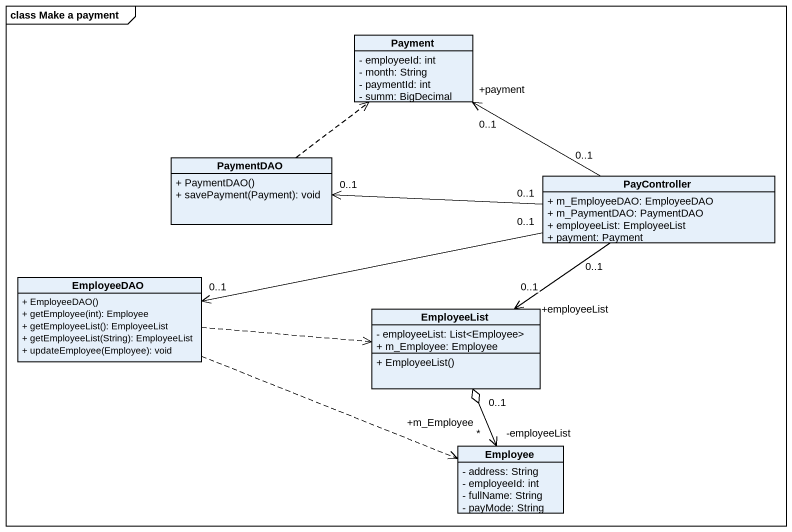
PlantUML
@startuml
mainframe class Make a payment
hide circle
hide empty members
skinparam classAttributeIconSize 0
class Payment {
  - employeeId: int
  - month: String
  - paymentId: int
  - summ: BigDecimal
}
class PaymentDAO {
  + PaymentDAO()
  + savePayment(Payment): void
}
class PayController {
  + m_EmployeeDAO: EmployeeDAO
  + m_PaymentDAO: PaymentDAO
  + employeeList: EmployeeList
  + payment: Payment
}
class EmployeeDAO {
  + EmployeeDAO()
  + getEmployee(int): Employee
  + getEmployeeList(): EmployeeList
  + getEmployeeList(String): EmployeeList
  + updateEmployee(Employee): void
}
class EmployeeList {
  - employeeList: List<Employee>
  + m_Employee: Employee
  + EmployeeList()
}
class Employee {
  - address: String
  - employeeId: int
  - fullName: String
  - payMode: String
}
PaymentDAO .up.> Payment
PayController "0..1" -left-> "+payment\n0..1" Payment
PayController "0..1" -left-> "0..1" PaymentDAO
PayController "0..1" -left-> "0..1" EmployeeDAO
PayController "0..1" --> "+employeeList\n0..1" EmployeeList
EmployeeDAO .right.> EmployeeList
EmployeeDAO .right.> Employee
EmployeeList --> "+m_Employee" Employee
Employee "-employeeList\n*" -up-o "0..1" EmployeeList
@enduml
